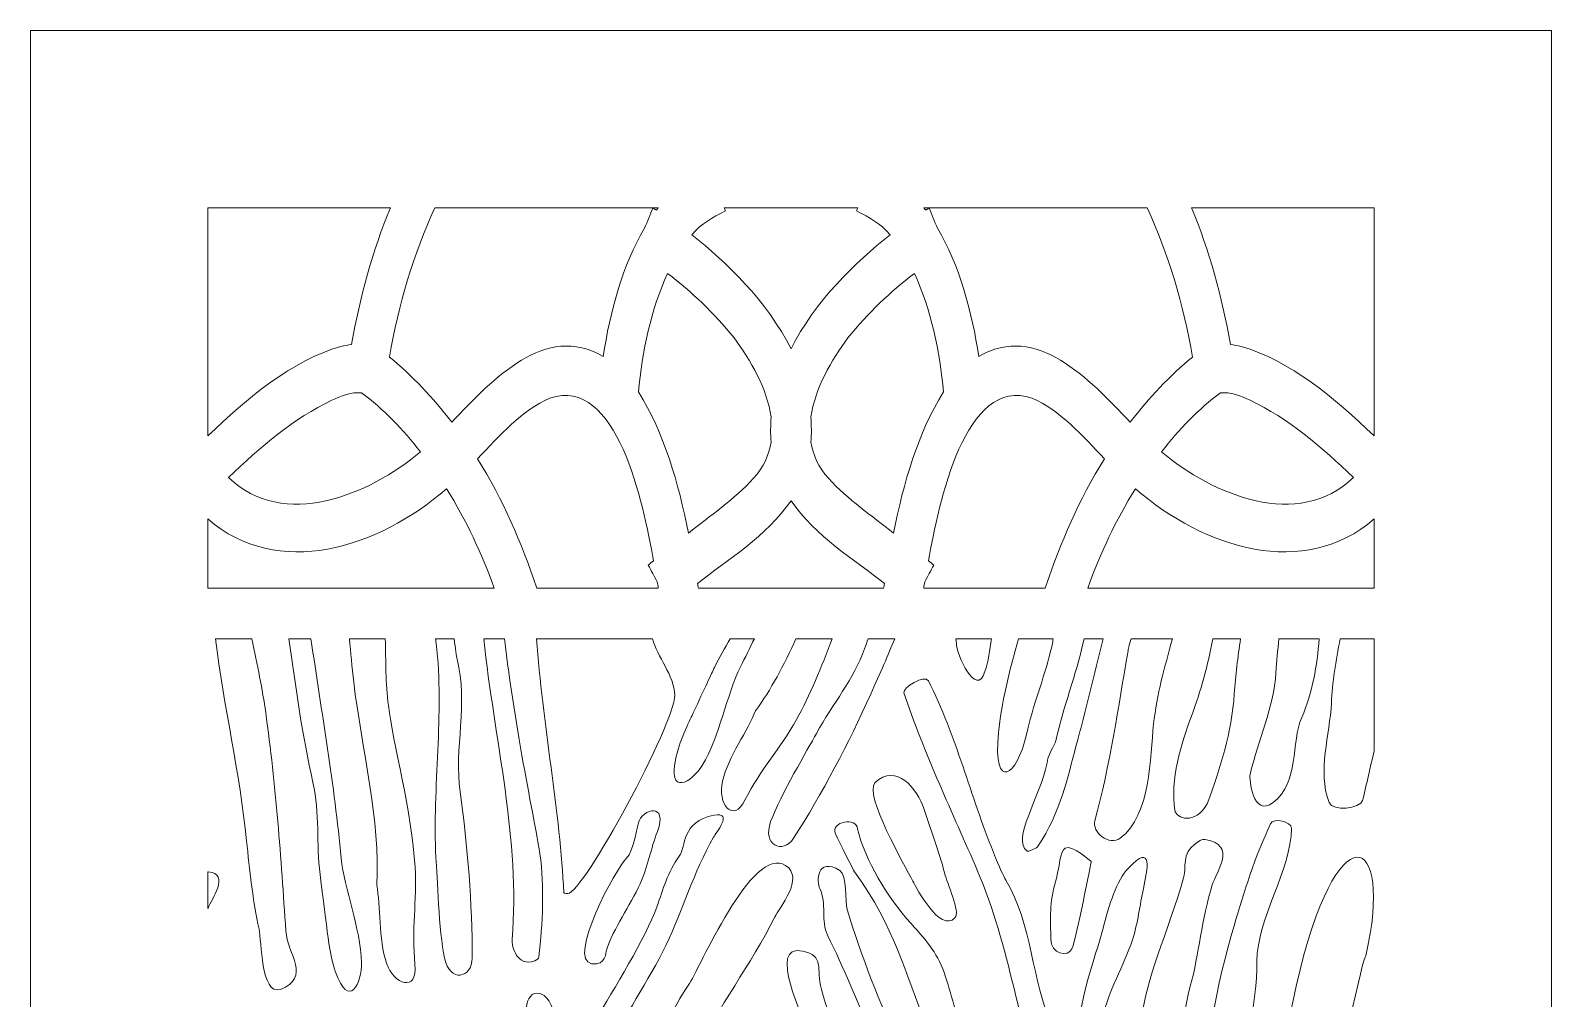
# Model space of a CAD drawing. Header units: centimetres. Extents: x -8.9 to 7.3, y -13.2 to 13.5.
# Drawn here: x 0.07 to 7.35, y 8.86 to 13.5 of the extents above; entities that cross this region are included whole.
import ezdxf

# ---------------------------------------------------------------- set-up
doc = ezdxf.new("R2010")
doc.units = ezdxf.units.CM
doc.header["$MEASUREMENT"] = 0
doc.layers.add('layer 1', color=7, linetype='Continuous')

msp = doc.modelspace()

# ---------------------------------------------------------------- linework, layer by layer
at = {"layer": 'layer 1', "color": 242, "lineweight": 9}
for points, knots in [([(7.34613, 13.49566), (4.91927, 13.49566), (2.49242, 13.49566), (0.06557, 13.49566), (0.06557, 13.49566), (0.06557, 5.38457), (0.06557, -2.72651), (0.06557, -10.83759), (0.06557, -10.83759), (0.06559, -10.83759), (0.06561, -10.83759), (0.06563, -10.83759), (0.06563, -10.83759), (0.06563, -11.62497), (0.06563, -12.41234), (0.06563, -13.19973), (0.06563, -13.19973), (0.34876, -13.19973), (0.63189, -13.19973), (0.91502, -13.19973), (0.91502, -13.19973), (0.91502, -13.07839), (0.91502, -12.95704), (0.91502, -12.8357), (0.91502, -12.8357), (1.21452, -12.8357), (1.51401, -12.8357), (1.8135, -12.8357), (1.8135, -12.8357), (1.8135, -12.59858), (1.8135, -12.36147), (1.8135, -12.12436), (1.8135, -12.12436), (1.93466, -12.12194), (2.05583, -12.11952), (2.177, -12.1171), (2.177, -12.1171), (2.19851, -12.17845), (2.22671, -12.23166), (2.27352, -12.27863), (2.27352, -12.27863), (2.31937, -12.32461), (2.36674, -12.35303), (2.42238, -12.36596), (2.42238, -12.36596), (2.49602, -12.38309), (2.57379, -12.37563), (2.6329, -12.32406), (2.6329, -12.32406), (2.69011, -12.27414), (2.72312, -12.1942), (2.73498, -12.11792), (2.73498, -12.11792), (2.76883, -12.12135), (2.79762, -12.12056), (2.82477, -12.11667), (2.82477, -12.11667), (2.96027, -12.09728), (3.02428, -12.01154), (3.03572, -11.88225), (3.03572, -11.88225), (3.03852, -11.85057), (3.03629, -11.81929), (3.02623, -11.79176), (3.02623, -11.79176), (3.02835, -11.79229), (3.03048, -11.79282), (3.03261, -11.79335), (3.03261, -11.79335), (3.08043, -11.80988), (3.12824, -11.82641), (3.17606, -11.84295), (3.17606, -11.84295), (3.20475, -12.13594), (3.43101, -12.36406), (3.70588, -12.36406), (3.70588, -12.36406), (3.98075, -12.36406), (4.20701, -12.13594), (4.23569, -11.84295), (4.23569, -11.84295), (4.28351, -11.82641), (4.33132, -11.80988), (4.37914, -11.79335), (4.37914, -11.79335), (4.38127, -11.79282), (4.3834, -11.79229), (4.38553, -11.79176), (4.38553, -11.79176), (4.37546, -11.81929), (4.37323, -11.85057), (4.37604, -11.88225), (4.37604, -11.88225), (4.38748, -12.01154), (4.45148, -12.09728), (4.58698, -12.11667), (4.58698, -12.11667), (4.61413, -12.12056), (4.64293, -12.12135), (4.67677, -12.11792), (4.67677, -12.11792), (4.68863, -12.1942), (4.72164, -12.27414), (4.77885, -12.32406), (4.77885, -12.32406), (4.83797, -12.37563), (4.91574, -12.38309), (4.98937, -12.36596), (4.98937, -12.36596), (5.04502, -12.35303), (5.09239, -12.32461), (5.13823, -12.27863), (5.13823, -12.27863), (5.18505, -12.23166), (5.21324, -12.17845), (5.23476, -12.1171), (5.23476, -12.1171), (5.35592, -12.11952), (5.47709, -12.12194), (5.59825, -12.12436), (5.59825, -12.12436), (5.59825, -12.36147), (5.59825, -12.59858), (5.59825, -12.8357), (5.59825, -12.8357), (5.89775, -12.8357), (6.19724, -12.8357), (6.49673, -12.8357), (6.49673, -12.8357), (6.49673, -12.95704), (6.49673, -13.07839), (6.49673, -13.19973), (6.49673, -13.19973), (6.77986, -13.19973), (7.06299, -13.19973), (7.34613, -13.19973), (7.34613, -13.19973), (7.34613, -12.41234), (7.34613, -11.62497), (7.34613, -10.83759), (7.34613, -10.83759), (7.34613, -2.72651), (7.34613, 5.38457), (7.34613, 13.49566)], [0, 0, 0, 0, 0.027027, 0.027027, 0.027027, 0.027027, 0.0540541, 0.0540541, 0.0540541, 0.0540541, 0.0810811, 0.0810811, 0.0810811, 0.0810811, 0.1081081, 0.1081081, 0.1081081, 0.1081081, 0.1351351, 0.1351351, 0.1351351, 0.1351351, 0.1621622, 0.1621622, 0.1621622, 0.1621622, 0.1891892, 0.1891892, 0.1891892, 0.1891892, 0.2162162, 0.2162162, 0.2162162, 0.2162162, 0.2432432, 0.2432432, 0.2432432, 0.2432432, 0.2702703, 0.2702703, 0.2702703, 0.2702703, 0.2972973, 0.2972973, 0.2972973, 0.2972973, 0.3243243, 0.3243243, 0.3243243, 0.3243243, 0.3513514, 0.3513514, 0.3513514, 0.3513514, 0.3783784, 0.3783784, 0.3783784, 0.3783784, 0.4054054, 0.4054054, 0.4054054, 0.4054054, 0.4324324, 0.4324324, 0.4324324, 0.4324324, 0.4594595, 0.4594595, 0.4594595, 0.4594595, 0.4864865, 0.4864865, 0.4864865, 0.4864865, 0.5135135, 0.5135135, 0.5135135, 0.5135135, 0.5405405, 0.5405405, 0.5405405, 0.5405405, 0.5675676, 0.5675676, 0.5675676, 0.5675676, 0.5945946, 0.5945946, 0.5945946, 0.5945946, 0.6216216, 0.6216216, 0.6216216, 0.6216216, 0.6486486, 0.6486486, 0.6486486, 0.6486486, 0.6756757, 0.6756757, 0.6756757, 0.6756757, 0.7027027, 0.7027027, 0.7027027, 0.7027027, 0.7297297, 0.7297297, 0.7297297, 0.7297297, 0.7567568, 0.7567568, 0.7567568, 0.7567568, 0.7837838, 0.7837838, 0.7837838, 0.7837838, 0.8108108, 0.8108108, 0.8108108, 0.8108108, 0.8378378, 0.8378378, 0.8378378, 0.8378378, 0.8648649, 0.8648649, 0.8648649, 0.8648649, 0.8918919, 0.8918919, 0.8918919, 0.8918919, 0.9189189, 0.9189189, 0.9189189, 0.9189189, 0.9459459, 0.9459459, 0.9459459, 0.9459459, 1, 1, 1, 1]), ([(1.78823, 12.64626), (1.49714, 12.64626), (1.20606, 12.64626), (0.91496, 12.64626), (0.91496, 12.64626), (0.91496, 12.28247), (0.91496, 11.9187), (0.91496, 11.55492), (0.91496, 11.55492), (1.104, 11.73536), (1.3185, 11.91623), (1.55127, 11.98274), (1.55127, 11.98274), (1.56854, 11.98626), (1.58552, 11.98985), (1.60295, 11.99176), (1.60295, 11.99176), (1.64211, 12.22229), (1.70447, 12.44009), (1.78823, 12.64626)], [0, 0, 0, 0, 0.1666667, 0.1666667, 0.1666667, 0.1666667, 0.3333333, 0.3333333, 0.3333333, 0.3333333, 0.5, 0.5, 0.5, 0.5, 0.6666667, 0.6666667, 0.6666667, 0.6666667, 1, 1, 1, 1]), ([(3.0445, 12.64626), (2.69654, 12.64626), (2.34858, 12.64626), (2.00062, 12.64626), (2.00062, 12.64626), (1.89965, 12.42366), (1.82738, 12.18703), (1.78408, 11.93178), (1.78408, 11.93178), (1.89297, 11.84339), (1.99203, 11.73736), (2.08209, 11.62081), (2.08209, 11.62081), (2.2831, 11.82926), (2.52935, 12.09733), (2.80735, 11.93433), (2.80735, 11.93433), (2.8388, 12.14748), (2.89986, 12.37315), (3.00524, 12.5484), (3.00524, 12.5484), (3.01833, 12.58102), (3.03141, 12.61364), (3.0445, 12.64626)], [0, 0, 0, 0, 0.1428571, 0.1428571, 0.1428571, 0.1428571, 0.2857143, 0.2857143, 0.2857143, 0.2857143, 0.4285714, 0.4285714, 0.4285714, 0.4285714, 0.5714286, 0.5714286, 0.5714286, 0.5714286, 0.7142857, 0.7142857, 0.7142857, 0.7142857, 1, 1, 1, 1]), ([(3.07027, 12.64626), (3.06173, 12.64626), (3.05318, 12.64626), (3.04464, 12.64626), (3.04464, 12.64626), (3.05034, 12.64252), (3.05604, 12.63879), (3.06173, 12.63506), (3.06173, 12.63506), (3.06459, 12.63887), (3.06744, 12.64259), (3.07027, 12.64626)], [0, 0, 0, 0, 0.25, 0.25, 0.25, 0.25, 0.5, 0.5, 0.5, 0.5, 1, 1, 1, 1]), ([(4.02537, 12.64626), (3.81235, 12.64626), (3.59934, 12.64626), (3.38633, 12.64626), (3.38633, 12.64626), (3.3882, 12.64161), (3.39006, 12.63695), (3.39193, 12.6323), (3.39193, 12.6323), (3.32657, 12.59593), (3.28217, 12.57616), (3.2311, 12.51698), (3.2311, 12.51698), (3.39785, 12.38636), (3.59195, 12.19793), (3.70585, 11.97055), (3.70585, 11.97055), (3.81976, 12.19793), (4.01384, 12.38637), (4.1806, 12.51698), (4.1806, 12.51698), (4.12953, 12.57616), (4.08514, 12.59593), (4.01977, 12.6323), (4.01977, 12.6323), (4.02163, 12.63695), (4.0235, 12.64161), (4.02537, 12.64626)], [0, 0, 0, 0, 0.125, 0.125, 0.125, 0.125, 0.25, 0.25, 0.25, 0.25, 0.375, 0.375, 0.375, 0.375, 0.5, 0.5, 0.5, 0.5, 0.625, 0.625, 0.625, 0.625, 0.75, 0.75, 0.75, 0.75, 1, 1, 1, 1]), ([(4.36706, 12.64626), (4.35851, 12.64626), (4.34997, 12.64626), (4.34142, 12.64626), (4.34142, 12.64626), (4.34426, 12.64259), (4.3471, 12.63887), (4.34996, 12.63506), (4.34996, 12.63506), (4.35566, 12.63879), (4.36136, 12.64252), (4.36706, 12.64626)], [0, 0, 0, 0, 0.25, 0.25, 0.25, 0.25, 0.5, 0.5, 0.5, 0.5, 1, 1, 1, 1]), ([(5.41109, 12.64626), (5.06312, 12.64626), (4.71516, 12.64626), (4.36719, 12.64626), (4.36719, 12.64626), (4.38028, 12.61364), (4.39337, 12.58102), (4.40646, 12.5484), (4.40646, 12.5484), (4.51184, 12.37315), (4.57289, 12.14747), (4.60435, 11.93433), (4.60435, 11.93433), (4.88235, 12.09733), (5.12859, 11.82926), (5.32961, 11.62081), (5.32961, 11.62081), (5.41967, 11.73736), (5.51873, 11.84339), (5.62762, 11.93178), (5.62762, 11.93178), (5.58431, 12.18703), (5.51206, 12.42366), (5.41109, 12.64626)], [0, 0, 0, 0, 0.1428571, 0.1428571, 0.1428571, 0.1428571, 0.2857143, 0.2857143, 0.2857143, 0.2857143, 0.4285714, 0.4285714, 0.4285714, 0.4285714, 0.5714286, 0.5714286, 0.5714286, 0.5714286, 0.7142857, 0.7142857, 0.7142857, 0.7142857, 1, 1, 1, 1]), ([(6.49673, 12.64626), (6.20565, 12.64626), (5.91456, 12.64626), (5.62348, 12.64626), (5.62348, 12.64626), (5.70724, 12.44009), (5.76959, 12.22229), (5.80875, 11.99176), (5.80875, 11.99176), (5.82617, 11.98985), (5.84316, 11.98626), (5.86043, 11.98274), (5.86043, 11.98274), (6.09319, 11.91623), (6.3077, 11.73536), (6.49673, 11.55492), (6.49673, 11.55492), (6.49673, 11.9187), (6.49673, 12.28247), (6.49673, 12.64626)], [0, 0, 0, 0, 0.1666667, 0.1666667, 0.1666667, 0.1666667, 0.3333333, 0.3333333, 0.3333333, 0.3333333, 0.5, 0.5, 0.5, 0.5, 0.6666667, 0.6666667, 0.6666667, 0.6666667, 1, 1, 1, 1]), ([(3.61084, 11.64406), (3.60771, 11.60497), (3.60746, 11.56519), (3.61056, 11.52476), (3.61056, 11.52476), (3.6008, 11.46388), (3.5749, 11.4051), (3.52709, 11.35149), (3.52709, 11.35149), (3.43164, 11.25038), (3.32057, 11.17217), (3.21464, 11.08966), (3.21464, 11.08966), (3.16725, 11.32948), (3.099, 11.56889), (2.97528, 11.76471), (2.97528, 11.76471), (2.99399, 11.9586), (3.03532, 12.16223), (3.11545, 12.33187), (3.11545, 12.33187), (3.23081, 12.24421), (3.33715, 12.14241), (3.43305, 12.02372), (3.43305, 12.02372), (3.51246, 11.91817), (3.59178, 11.78081), (3.61084, 11.64406)], [0, 0, 0, 0, 0.125, 0.125, 0.125, 0.125, 0.25, 0.25, 0.25, 0.25, 0.375, 0.375, 0.375, 0.375, 0.5, 0.5, 0.5, 0.5, 0.625, 0.625, 0.625, 0.625, 0.75, 0.75, 0.75, 0.75, 1, 1, 1, 1]), ([(3.80086, 11.64406), (3.80399, 11.60497), (3.80423, 11.56519), (3.80114, 11.52476), (3.80114, 11.52476), (3.81089, 11.46389), (3.83679, 11.4051), (3.8846, 11.35149), (3.8846, 11.35149), (3.98006, 11.25038), (4.09113, 11.17217), (4.19706, 11.08966), (4.19706, 11.08966), (4.24445, 11.32948), (4.3127, 11.56889), (4.43642, 11.76471), (4.43642, 11.76471), (4.4177, 11.9586), (4.37638, 12.16223), (4.29625, 12.33187), (4.29625, 12.33187), (4.18089, 12.24421), (4.07455, 12.14241), (3.97865, 12.02372), (3.97865, 12.02372), (3.89924, 11.91817), (3.81993, 11.78081), (3.80086, 11.64406)], [0, 0, 0, 0, 0.125, 0.125, 0.125, 0.125, 0.25, 0.25, 0.25, 0.25, 0.375, 0.375, 0.375, 0.375, 0.5, 0.5, 0.5, 0.5, 0.625, 0.625, 0.625, 0.625, 0.75, 0.75, 0.75, 0.75, 1, 1, 1, 1]), ([(2.48992, 10.82612), (2.68353, 10.82612), (2.87713, 10.82612), (3.07074, 10.82612), (3.07074, 10.82612), (3.06898, 10.83611), (3.06723, 10.8461), (3.06547, 10.85609), (3.06547, 10.85609), (3.05124, 10.88269), (3.03701, 10.9093), (3.02277, 10.93591), (3.02277, 10.93591), (3.03113, 10.94269), (3.03951, 10.94947), (3.04787, 10.95626), (3.04787, 10.95626), (2.99934, 11.23246), (2.87314, 11.84496), (2.55209, 11.73537), (2.55209, 11.73537), (2.41974, 11.67989), (2.31068, 11.55446), (2.20509, 11.44494), (2.20509, 11.44494), (2.32773, 11.24903), (2.41492, 11.04558), (2.48992, 10.82612)], [0, 0, 0, 0, 0.125, 0.125, 0.125, 0.125, 0.25, 0.25, 0.25, 0.25, 0.375, 0.375, 0.375, 0.375, 0.5, 0.5, 0.5, 0.5, 0.625, 0.625, 0.625, 0.625, 0.75, 0.75, 0.75, 0.75, 1, 1, 1, 1]), ([(4.34096, 10.82612), (4.53456, 10.82612), (4.72817, 10.82612), (4.92178, 10.82612), (4.92178, 10.82612), (4.99678, 11.04558), (5.08397, 11.24903), (5.20661, 11.44494), (5.20661, 11.44494), (5.10102, 11.55446), (4.99196, 11.67989), (4.8596, 11.73537), (4.8596, 11.73537), (4.53855, 11.84496), (4.41235, 11.23246), (4.36382, 10.95627), (4.36382, 10.95627), (4.37219, 10.94948), (4.38056, 10.94269), (4.38892, 10.93591), (4.38892, 10.93591), (4.37469, 10.9093), (4.36046, 10.88269), (4.34623, 10.85608), (4.34623, 10.85608), (4.34447, 10.8461), (4.34271, 10.83611), (4.34096, 10.82612)], [0, 0, 0, 0, 0.125, 0.125, 0.125, 0.125, 0.25, 0.25, 0.25, 0.25, 0.375, 0.375, 0.375, 0.375, 0.5, 0.5, 0.5, 0.5, 0.625, 0.625, 0.625, 0.625, 0.75, 0.75, 0.75, 0.75, 1, 1, 1, 1]), ([(1.93267, 11.47794), (1.85036, 11.58454), (1.75341, 11.68562), (1.65053, 11.76051), (1.65053, 11.76051), (1.60396, 11.76645), (1.55147, 11.74373), (1.50813, 11.72547), (1.50813, 11.72547), (1.32915, 11.63994), (1.164, 11.50071), (1.01313, 11.35481), (1.01313, 11.35481), (1.278, 11.10228), (1.68574, 11.27047), (1.93267, 11.47794)], [0, 0, 0, 0, 0.2, 0.2, 0.2, 0.2, 0.4, 0.4, 0.4, 0.4, 0.6, 0.6, 0.6, 0.6, 1, 1, 1, 1]), ([(5.47903, 11.47794), (5.56133, 11.58454), (5.65829, 11.68562), (5.76117, 11.76051), (5.76117, 11.76051), (5.80774, 11.76645), (5.86023, 11.74373), (5.90357, 11.72547), (5.90357, 11.72547), (6.08254, 11.63994), (6.2477, 11.50071), (6.39857, 11.35481), (6.39857, 11.35481), (6.1337, 11.10228), (5.72595, 11.27047), (5.47903, 11.47794)], [0, 0, 0, 0, 0.2, 0.2, 0.2, 0.2, 0.4, 0.4, 0.4, 0.4, 0.6, 0.6, 0.6, 0.6, 1, 1, 1, 1]), ([(0.91496, 11.15695), (0.91496, 11.04667), (0.91496, 10.9364), (0.91496, 10.82612), (0.91496, 10.82612), (1.37192, 10.82612), (1.82887, 10.82612), (2.28582, 10.82612), (2.28582, 10.82612), (2.22434, 10.99295), (2.15244, 11.14986), (2.05736, 11.30173), (2.05736, 11.30173), (1.72745, 11.01465), (1.24939, 10.86592), (0.91496, 11.15695)], [0, 0, 0, 0, 0.2, 0.2, 0.2, 0.2, 0.4, 0.4, 0.4, 0.4, 0.6, 0.6, 0.6, 0.6, 1, 1, 1, 1]), ([(5.12588, 10.82612), (5.58283, 10.82612), (6.03978, 10.82612), (6.49673, 10.82612), (6.49673, 10.82612), (6.49673, 10.9364), (6.49673, 11.04667), (6.49673, 11.15695), (6.49673, 11.15695), (6.16231, 10.86592), (5.68425, 11.01465), (5.35433, 11.30173), (5.35433, 11.30173), (5.25926, 11.14986), (5.18736, 10.99295), (5.12588, 10.82612)], [0, 0, 0, 0, 0.2, 0.2, 0.2, 0.2, 0.4, 0.4, 0.4, 0.4, 0.6, 0.6, 0.6, 0.6, 1, 1, 1, 1]), ([(3.26235, 10.82612), (3.55802, 10.82612), (3.85368, 10.82612), (4.14935, 10.82612), (4.14935, 10.82612), (4.15066, 10.83354), (4.15196, 10.84096), (4.15327, 10.84839), (4.15327, 10.84839), (4.01426, 10.95838), (3.82131, 11.07455), (3.70585, 11.2439), (3.70585, 11.2439), (3.59039, 11.07455), (3.39743, 10.95839), (3.25843, 10.84839), (3.25843, 10.84839), (3.25974, 10.84096), (3.26104, 10.83354), (3.26235, 10.82612)], [0, 0, 0, 0, 0.1666667, 0.1666667, 0.1666667, 0.1666667, 0.3333333, 0.3333333, 0.3333333, 0.3333333, 0.5, 0.5, 0.5, 0.5, 0.6666667, 0.6666667, 0.6666667, 0.6666667, 1, 1, 1, 1]), ([(1.12564, 10.58343), (1.06754, 10.58343), (1.00944, 10.58343), (0.95134, 10.58343), (0.95134, 10.58343), (0.99076, 10.2631), (1.06755, 9.938), (1.10025, 9.61663), (1.10025, 9.61663), (1.11434, 9.4784), (1.12973, 9.32842), (1.16011, 9.19272), (1.16011, 9.19272), (1.1721, 9.1392), (1.16728, 8.87699), (1.26194, 8.90416), (1.26194, 8.90416), (1.26194, 8.90416), (1.26194, 8.90416), (1.26194, 8.90416), (1.26194, 8.90416), (1.41156, 8.96387), (1.29524, 9.07092), (1.28784, 9.18558), (1.28784, 9.18558), (1.26529, 9.53519), (1.24042, 9.88387), (1.19173, 10.23024), (1.19173, 10.23024), (1.17641, 10.3392), (1.15125, 10.45939), (1.12564, 10.58343)], [0, 0, 0, 0, 0.1111111, 0.1111111, 0.1111111, 0.1111111, 0.2222222, 0.2222222, 0.2222222, 0.2222222, 0.3333333, 0.3333333, 0.3333333, 0.3333333, 0.4444444, 0.4444444, 0.4444444, 0.4444444, 0.5555556, 0.5555556, 0.5555556, 0.5555556, 0.6666667, 0.6666667, 0.6666667, 0.6666667, 0.7777778, 0.7777778, 0.7777778, 0.7777778, 1, 1, 1, 1]), ([(1.40836, 10.58343), (1.37299, 10.58343), (1.33761, 10.58343), (1.30223, 10.58343), (1.30223, 10.58343), (1.33518, 10.3509), (1.36748, 10.11795), (1.41786, 9.89459), (1.41786, 9.89459), (1.45079, 9.74856), (1.43366, 9.60165), (1.45202, 9.4555), (1.45202, 9.4555), (1.45608, 9.42315), (1.46617, 9.34299), (1.48232, 9.215), (1.48232, 9.215), (1.48232, 9.215), (1.48232, 9.215), (1.48232, 9.215), (1.48232, 9.215), (1.48585, 9.18687), (1.49689, 9.07522), (1.52483, 8.99236), (1.52483, 8.99236), (1.58979, 8.79968), (1.65294, 8.93954), (1.65025, 9.03254), (1.65025, 9.03254), (1.64539, 9.20133), (1.5682, 9.38404), (1.55321, 9.53326), (1.55321, 9.53326), (1.52072, 9.87978), (1.45901, 10.23256), (1.40836, 10.58343)], [0, 0, 0, 0, 0.1, 0.1, 0.1, 0.1, 0.2, 0.2, 0.2, 0.2, 0.3, 0.3, 0.3, 0.3, 0.4, 0.4, 0.4, 0.4, 0.5, 0.5, 0.5, 0.5, 0.6, 0.6, 0.6, 0.6, 0.7, 0.7, 0.7, 0.7, 0.8, 0.8, 0.8, 0.8, 1, 1, 1, 1]), ([(1.76382, 10.58343), (1.70677, 10.58343), (1.64971, 10.58343), (1.59264, 10.58343), (1.59264, 10.58343), (1.59817, 10.51755), (1.60436, 10.44912), (1.61296, 10.37616), (1.61296, 10.37616), (1.6498, 10.06326), (1.74276, 9.71181), (1.723, 9.40426), (1.723, 9.40426), (1.74247, 9.30554), (1.73041, 9.14637), (1.76976, 9.02967), (1.76976, 9.02967), (1.80425, 8.92735), (1.91958, 8.88888), (1.90588, 9.02431), (1.90588, 9.02431), (1.88927, 9.18827), (1.916, 9.32701), (1.90668, 9.48961), (1.90668, 9.48961), (1.89166, 9.75155), (1.80025, 10.08972), (1.77877, 10.2635), (1.77877, 10.2635), (1.76556, 10.3704), (1.76657, 10.477), (1.76382, 10.58343)], [0, 0, 0, 0, 0.1111111, 0.1111111, 0.1111111, 0.1111111, 0.2222222, 0.2222222, 0.2222222, 0.2222222, 0.3333333, 0.3333333, 0.3333333, 0.3333333, 0.4444444, 0.4444444, 0.4444444, 0.4444444, 0.5555556, 0.5555556, 0.5555556, 0.5555556, 0.6666667, 0.6666667, 0.6666667, 0.6666667, 0.7777778, 0.7777778, 0.7777778, 0.7777778, 1, 1, 1, 1]), ([(2.09401, 10.58343), (2.06429, 10.58343), (2.03457, 10.58343), (2.00485, 10.58343), (2.00485, 10.58343), (2.0057, 10.57648), (2.00654, 10.56955), (2.00737, 10.56264), (2.00737, 10.56264), (2.04818, 10.22249), (1.98828, 9.87452), (2.00623, 9.53556), (2.00623, 9.53556), (2.01335, 9.44627), (2.01942, 9.18706), (2.04769, 9.05372), (2.04769, 9.05372), (2.073, 8.93431), (2.17937, 8.95901), (2.17979, 9.05465), (2.17979, 9.05465), (2.18094, 9.3138), (2.15824, 9.59038), (2.12195, 9.84995), (2.12195, 9.84995), (2.093, 10.05787), (2.16203, 10.27623), (2.10787, 10.48567), (2.10787, 10.48567), (2.10383, 10.50132), (2.09921, 10.5339), (2.09401, 10.58343)], [0, 0, 0, 0, 0.1111111, 0.1111111, 0.1111111, 0.1111111, 0.2222222, 0.2222222, 0.2222222, 0.2222222, 0.3333333, 0.3333333, 0.3333333, 0.3333333, 0.4444444, 0.4444444, 0.4444444, 0.4444444, 0.5555556, 0.5555556, 0.5555556, 0.5555556, 0.6666667, 0.6666667, 0.6666667, 0.6666667, 0.7777778, 0.7777778, 0.7777778, 0.7777778, 1, 1, 1, 1]), ([(2.3353, 10.58343), (2.30191, 10.58343), (2.26853, 10.58343), (2.23514, 10.58343), (2.23514, 10.58343), (2.2855, 10.11), (2.41122, 9.61252), (2.37122, 9.14506), (2.37122, 9.14506), (2.36818, 9.10957), (2.39505, 9.0087), (2.47972, 9.04196), (2.47972, 9.04196), (2.49125, 9.04648), (2.4975, 9.05274), (2.49847, 9.06073), (2.49847, 9.06073), (2.51774, 9.21895), (2.52585, 9.39385), (2.50415, 9.55425), (2.50415, 9.55425), (2.50415, 9.55425), (2.50415, 9.55425), (2.50415, 9.55425), (2.50415, 9.55425), (2.4904, 9.65598), (2.37973, 10.16636), (2.3353, 10.58343)], [0, 0, 0, 0, 0.125, 0.125, 0.125, 0.125, 0.25, 0.25, 0.25, 0.25, 0.375, 0.375, 0.375, 0.375, 0.5, 0.5, 0.5, 0.5, 0.625, 0.625, 0.625, 0.625, 0.75, 0.75, 0.75, 0.75, 1, 1, 1, 1]), ([(3.04258, 10.58343), (2.85786, 10.58343), (2.67315, 10.58343), (2.48843, 10.58343), (2.48843, 10.58343), (2.51404, 10.18856), (2.60366, 9.74193), (2.61796, 9.36787), (2.61796, 9.36787), (2.61805, 9.36512), (2.62467, 9.36375), (2.63777, 9.36375), (2.63777, 9.36375), (2.71117, 9.36375), (3.15133, 10.17932), (3.14915, 10.3133), (3.14915, 10.3133), (3.14761, 10.4087), (3.06475, 10.49815), (3.04258, 10.58343)], [0, 0, 0, 0, 0.1666667, 0.1666667, 0.1666667, 0.1666667, 0.3333333, 0.3333333, 0.3333333, 0.3333333, 0.5, 0.5, 0.5, 0.5, 0.6666667, 0.6666667, 0.6666667, 0.6666667, 1, 1, 1, 1]), ([(3.53056, 10.58343), (3.49201, 10.58343), (3.45346, 10.58343), (3.41492, 10.58343), (3.41492, 10.58343), (3.3882, 10.53885), (3.36199, 10.49393), (3.33966, 10.44624), (3.33966, 10.44624), (3.32601, 10.4171), (3.29222, 10.34488), (3.23829, 10.22955), (3.23829, 10.22955), (3.23829, 10.22955), (3.23829, 10.22955), (3.23829, 10.22955), (3.23829, 10.22955), (3.22644, 10.20422), (3.17689, 10.10548), (3.15638, 10.02013), (3.15638, 10.02013), (3.10871, 9.82165), (3.23419, 9.89827), (3.28083, 9.97653), (3.28083, 9.97653), (3.36548, 10.11858), (3.39784, 10.31631), (3.46387, 10.44842), (3.46387, 10.44842), (3.48651, 10.49296), (3.50871, 10.538), (3.53056, 10.58343)], [0, 0, 0, 0, 0.1111111, 0.1111111, 0.1111111, 0.1111111, 0.2222222, 0.2222222, 0.2222222, 0.2222222, 0.3333333, 0.3333333, 0.3333333, 0.3333333, 0.4444444, 0.4444444, 0.4444444, 0.4444444, 0.5555556, 0.5555556, 0.5555556, 0.5555556, 0.6666667, 0.6666667, 0.6666667, 0.6666667, 0.7777778, 0.7777778, 0.7777778, 0.7777778, 1, 1, 1, 1]), ([(3.90339, 10.58343), (3.84538, 10.58343), (3.78736, 10.58343), (3.72935, 10.58343), (3.72935, 10.58343), (3.67244, 10.45836), (3.61032, 10.33916), (3.53601, 10.23831), (3.53601, 10.23831), (3.5002, 10.14507), (3.40666, 10.0213), (3.37778, 9.9011), (3.37778, 9.9011), (3.35245, 9.7957), (3.42728, 9.69347), (3.48712, 9.81343), (3.48712, 9.81343), (3.55955, 9.95868), (3.65444, 10.05665), (3.73217, 10.19631), (3.73217, 10.19631), (3.79532, 10.30979), (3.85264, 10.45114), (3.90339, 10.58343)], [0, 0, 0, 0, 0.1428571, 0.1428571, 0.1428571, 0.1428571, 0.2857143, 0.2857143, 0.2857143, 0.2857143, 0.4285714, 0.4285714, 0.4285714, 0.4285714, 0.5714286, 0.5714286, 0.5714286, 0.5714286, 0.7142857, 0.7142857, 0.7142857, 0.7142857, 1, 1, 1, 1]), ([(4.20212, 10.58343), (4.15997, 10.58343), (4.11782, 10.58343), (4.07568, 10.58343), (4.07568, 10.58343), (4.06968, 10.56764), (4.06376, 10.55156), (4.05794, 10.5352), (4.05794, 10.5352), (4.00773, 10.394), (3.90532, 10.26923), (3.82735, 10.1306), (3.82735, 10.1306), (3.78633, 10.05267), (3.65518, 9.8354), (3.60844, 9.70825), (3.60844, 9.70825), (3.56657, 9.59439), (3.66719, 9.5497), (3.71777, 9.62824), (3.71777, 9.62824), (3.85483, 9.84104), (3.98139, 10.08281), (4.08782, 10.31886), (4.08782, 10.31886), (4.13333, 10.41965), (4.17113, 10.50748), (4.20212, 10.58343)], [0, 0, 0, 0, 0.125, 0.125, 0.125, 0.125, 0.25, 0.25, 0.25, 0.25, 0.375, 0.375, 0.375, 0.375, 0.5, 0.5, 0.5, 0.5, 0.625, 0.625, 0.625, 0.625, 0.75, 0.75, 0.75, 0.75, 1, 1, 1, 1]), ([(4.66512, 10.58343), (4.60809, 10.58343), (4.55106, 10.58343), (4.49403, 10.58343), (4.49403, 10.58343), (4.49603, 10.57677), (4.49717, 10.57018), (4.49717, 10.5637), (4.49717, 10.5637), (4.49717, 10.50896), (4.59421, 10.29634), (4.63429, 10.4261), (4.63429, 10.4261), (4.64954, 10.47544), (4.65824, 10.52916), (4.66512, 10.58343)], [0, 0, 0, 0, 0.2, 0.2, 0.2, 0.2, 0.4, 0.4, 0.4, 0.4, 0.6, 0.6, 0.6, 0.6, 1, 1, 1, 1]), ([(4.96096, 10.58343), (4.90546, 10.58343), (4.84996, 10.58343), (4.79446, 10.58343), (4.79446, 10.58343), (4.75019, 10.42736), (4.712, 10.27098), (4.69888, 10.1348), (4.69888, 10.1348), (4.67079, 9.84326), (4.78897, 9.92632), (4.83263, 10.12535), (4.83263, 10.12535), (4.86414, 10.26903), (4.91552, 10.38975), (4.94836, 10.52243), (4.94836, 10.52243), (4.95353, 10.5433), (4.95757, 10.56354), (4.96096, 10.58343)], [0, 0, 0, 0, 0.1666667, 0.1666667, 0.1666667, 0.1666667, 0.3333333, 0.3333333, 0.3333333, 0.3333333, 0.5, 0.5, 0.5, 0.5, 0.6666667, 0.6666667, 0.6666667, 0.6666667, 1, 1, 1, 1]), ([(5.19998, 10.58343), (5.16975, 10.58343), (5.13951, 10.58343), (5.10927, 10.58343), (5.10927, 10.58343), (5.10765, 10.57756), (5.1062, 10.57175), (5.10493, 10.56599), (5.10493, 10.56599), (5.07176, 10.41587), (5.00738, 10.25118), (4.97282, 10.09463), (4.97282, 10.09463), (4.96794, 10.07249), (4.93077, 10.01837), (4.93207, 9.9901), (4.93207, 9.9901), (4.89605, 9.81469), (4.75944, 9.62478), (4.83575, 9.56705), (4.83575, 9.56705), (4.83684, 9.56118), (4.88256, 9.58187), (4.8861, 9.58719), (4.8861, 9.58719), (4.99959, 9.75829), (5.02913, 9.92076), (5.0696, 10.06804), (5.0696, 10.06804), (5.11717, 10.24113), (5.15601, 10.41139), (5.19998, 10.58343)], [0, 0, 0, 0, 0.1111111, 0.1111111, 0.1111111, 0.1111111, 0.2222222, 0.2222222, 0.2222222, 0.2222222, 0.3333333, 0.3333333, 0.3333333, 0.3333333, 0.4444444, 0.4444444, 0.4444444, 0.4444444, 0.5555556, 0.5555556, 0.5555556, 0.5555556, 0.6666667, 0.6666667, 0.6666667, 0.6666667, 0.7777778, 0.7777778, 0.7777778, 0.7777778, 1, 1, 1, 1]), ([(5.53116, 10.58343), (5.46548, 10.58343), (5.3998, 10.58343), (5.33411, 10.58343), (5.33411, 10.58343), (5.32648, 10.55969), (5.32143, 10.54061), (5.31893, 10.52617), (5.31893, 10.52617), (5.2718, 10.25383), (5.23307, 9.97893), (5.15983, 9.71174), (5.15983, 9.71174), (5.14506, 9.65789), (5.22863, 9.58944), (5.28167, 9.62923), (5.28167, 9.62923), (5.42956, 9.7402), (5.42417, 10.01531), (5.44137, 10.17574), (5.44137, 10.17574), (5.45629, 10.31475), (5.49507, 10.44889), (5.53116, 10.58343)], [0, 0, 0, 0, 0.1428571, 0.1428571, 0.1428571, 0.1428571, 0.2857143, 0.2857143, 0.2857143, 0.2857143, 0.4285714, 0.4285714, 0.4285714, 0.4285714, 0.5714286, 0.5714286, 0.5714286, 0.5714286, 0.7142857, 0.7142857, 0.7142857, 0.7142857, 1, 1, 1, 1]), ([(5.85769, 10.58343), (5.81354, 10.58343), (5.76939, 10.58343), (5.72524, 10.58343), (5.72524, 10.58343), (5.70133, 10.45773), (5.66767, 10.33398), (5.62229, 10.21324), (5.62229, 10.21324), (5.57353, 10.08347), (5.52036, 9.90523), (5.54273, 9.7631), (5.54273, 9.7631), (5.54931, 9.72137), (5.63927, 9.69038), (5.6983, 9.79375), (5.6983, 9.79375), (5.76235, 9.96879), (5.81457, 10.13243), (5.82745, 10.32001), (5.82745, 10.32001), (5.83348, 10.40781), (5.84411, 10.49564), (5.85769, 10.58343)], [0, 0, 0, 0, 0.1428571, 0.1428571, 0.1428571, 0.1428571, 0.2857143, 0.2857143, 0.2857143, 0.2857143, 0.4285714, 0.4285714, 0.4285714, 0.4285714, 0.5714286, 0.5714286, 0.5714286, 0.5714286, 0.7142857, 0.7142857, 0.7142857, 0.7142857, 1, 1, 1, 1]), ([(6.23434, 10.58343), (6.16996, 10.58343), (6.10558, 10.58343), (6.0412, 10.58343), (6.0412, 10.58343), (6.03542, 10.5294), (6.03051, 10.47515), (6.02681, 10.42057), (6.02681, 10.42057), (6.01562, 10.25509), (5.94204, 10.09497), (5.90285, 9.93344), (5.90285, 9.93344), (5.89828, 9.9146), (5.91546, 9.72585), (6.01295, 9.79899), (6.01295, 9.79899), (6.13916, 9.89368), (6.09834, 10.0866), (6.15048, 10.20699), (6.15048, 10.20699), (6.20241, 10.32694), (6.22291, 10.45427), (6.23434, 10.58343)], [0, 0, 0, 0, 0.1428571, 0.1428571, 0.1428571, 0.1428571, 0.2857143, 0.2857143, 0.2857143, 0.2857143, 0.4285714, 0.4285714, 0.4285714, 0.4285714, 0.5714286, 0.5714286, 0.5714286, 0.5714286, 0.7142857, 0.7142857, 0.7142857, 0.7142857, 1, 1, 1, 1]), ([(6.49673, 10.58343), (6.44278, 10.58343), (6.38882, 10.58343), (6.33487, 10.58343), (6.33487, 10.58343), (6.31293, 10.47793), (6.29705, 10.3739), (6.2925, 10.27567), (6.2925, 10.27567), (6.28546, 10.12311), (6.22404, 9.95222), (6.28103, 9.7989), (6.28103, 9.7989), (6.29719, 9.7554), (6.43194, 9.77016), (6.44158, 9.80986), (6.44158, 9.80986), (6.46081, 9.88902), (6.47909, 9.96829), (6.49673, 10.04766), (6.49673, 10.04766), (6.49673, 10.22625), (6.49673, 10.40484), (6.49673, 10.58343)], [0, 0, 0, 0, 0.1428571, 0.1428571, 0.1428571, 0.1428571, 0.2857143, 0.2857143, 0.2857143, 0.2857143, 0.4285714, 0.4285714, 0.4285714, 0.4285714, 0.5714286, 0.5714286, 0.5714286, 0.5714286, 0.7142857, 0.7142857, 0.7142857, 0.7142857, 1, 1, 1, 1]), ([(5.13249, 7.81893), (5.05786, 7.95593), (4.96691, 8.24072), (4.93001, 8.33692), (4.93001, 8.33692), (4.79999, 8.70555), (4.75326, 9.11361), (4.59754, 9.47491), (4.59754, 9.47491), (4.48108, 9.74515), (4.3427, 10.03584), (4.24665, 10.32492), (4.24665, 10.32492), (4.23876, 10.34869), (4.34735, 10.41487), (4.36359, 10.38271), (4.36359, 10.38271), (4.49645, 10.11962), (4.56456, 9.83262), (4.67504, 9.55938), (4.67504, 9.55938), (4.67504, 9.55938), (4.67504, 9.55938), (4.67504, 9.55938), (4.67504, 9.55938), (4.70307, 9.49007), (4.72267, 9.44619), (4.73386, 9.42769), (4.73386, 9.42769), (4.86189, 9.21621), (4.85639, 8.94824), (4.95602, 8.72891), (4.95602, 8.72891), (5.08056, 8.45514), (5.19558, 8.1574), (5.2785, 7.86993), (5.2785, 7.86993), (5.30912, 7.76385), (5.19932, 7.69625), (5.13249, 7.81893)], [0, 0, 0, 0, 0.0909091, 0.0909091, 0.0909091, 0.0909091, 0.1818182, 0.1818182, 0.1818182, 0.1818182, 0.2727273, 0.2727273, 0.2727273, 0.2727273, 0.3636364, 0.3636364, 0.3636364, 0.3636364, 0.4545455, 0.4545455, 0.4545455, 0.4545455, 0.5454545, 0.5454545, 0.5454545, 0.5454545, 0.6363636, 0.6363636, 0.6363636, 0.6363636, 0.7272727, 0.7272727, 0.7272727, 0.7272727, 0.8181818, 0.8181818, 0.8181818, 0.8181818, 1, 1, 1, 1]), ([(4.49056, 9.24672), (4.41797, 9.1753), (4.30754, 9.38854), (4.28928, 9.42282), (4.28928, 9.42282), (4.25024, 9.49623), (4.05379, 9.83982), (4.10778, 9.89294), (4.10778, 9.89294), (4.20912, 9.99266), (4.31124, 9.86398), (4.34146, 9.77026), (4.34146, 9.77026), (4.37429, 9.66843), (4.41316, 9.57253), (4.44155, 9.45837), (4.44155, 9.45837), (4.45207, 9.41604), (4.5183, 9.27402), (4.49056, 9.24672)], [0, 0, 0, 0, 0.1666667, 0.1666667, 0.1666667, 0.1666667, 0.3333333, 0.3333333, 0.3333333, 0.3333333, 0.5, 0.5, 0.5, 0.5, 0.6666667, 0.6666667, 0.6666667, 0.6666667, 1, 1, 1, 1]), ([(2.9739, 9.6966), (2.95983, 9.64467), (2.95316, 9.57259), (2.91901, 9.53257), (2.91901, 9.53257), (2.86879, 9.48801), (2.63184, 9.04716), (2.751, 9.02775), (2.751, 9.02775), (2.82215, 9.01615), (2.81967, 9.08354), (2.82252, 9.09246), (2.82252, 9.09246), (2.85611, 9.19804), (2.93567, 9.30427), (2.9835, 9.41033), (2.9835, 9.41033), (3.02136, 9.49428), (3.03438, 9.57759), (3.06656, 9.66135), (3.06656, 9.66135), (3.1189, 9.79761), (2.99573, 9.77715), (2.9739, 9.6966)], [0, 0, 0, 0, 0.1428571, 0.1428571, 0.1428571, 0.1428571, 0.2857143, 0.2857143, 0.2857143, 0.2857143, 0.4285714, 0.4285714, 0.4285714, 0.4285714, 0.5714286, 0.5714286, 0.5714286, 0.5714286, 0.7142857, 0.7142857, 0.7142857, 0.7142857, 1, 1, 1, 1]), ([(2.80995, 8.59278), (2.6796, 8.56645), (2.74813, 8.7215), (2.7693, 8.75726), (2.7693, 8.75726), (2.85619, 8.9039), (3.00919, 9.14636), (3.06522, 9.30336), (3.06522, 9.30336), (3.09309, 9.38147), (3.11504, 9.46742), (3.17127, 9.54273), (3.17127, 9.54273), (3.20584, 9.589), (3.17728, 9.70654), (3.33807, 9.73901), (3.33807, 9.73901), (3.43309, 9.75821), (3.34353, 9.64821), (3.33526, 9.63367), (3.33526, 9.63367), (3.23711, 9.46149), (3.18986, 9.2884), (3.10714, 9.11549), (3.10714, 9.11549), (3.02577, 8.9454), (2.90249, 8.7768), (2.82963, 8.60653), (2.82963, 8.60653), (2.82658, 8.5994), (2.82002, 8.59482), (2.80995, 8.59278)], [0, 0, 0, 0, 0.1111111, 0.1111111, 0.1111111, 0.1111111, 0.2222222, 0.2222222, 0.2222222, 0.2222222, 0.3333333, 0.3333333, 0.3333333, 0.3333333, 0.4444444, 0.4444444, 0.4444444, 0.4444444, 0.5555556, 0.5555556, 0.5555556, 0.5555556, 0.6666667, 0.6666667, 0.6666667, 0.6666667, 0.7777778, 0.7777778, 0.7777778, 0.7777778, 1, 1, 1, 1]), ([(5.94977, 6.47602), (5.94492, 6.44982), (5.90959, 6.46499), (5.90021, 6.49077), (5.90021, 6.49077), (5.7081, 6.7326), (5.68695, 6.77174), (5.75324, 7.06536), (5.75324, 7.06536), (5.76201, 7.10419), (5.96114, 8.19084), (6.12431, 8.92075), (6.12431, 8.92075), (6.31515, 9.77438), (6.59474, 9.66383), (6.45702, 9.06614), (6.45702, 9.06614), (6.43015, 9.05164), (6.03587, 7.12641), (5.9536, 6.50496), (5.9536, 6.50496), (5.95105, 6.48567), (5.94977, 6.47602), (5.94977, 6.47602)], [0, 0, 0, 0, 0.1428571, 0.1428571, 0.1428571, 0.1428571, 0.2857143, 0.2857143, 0.2857143, 0.2857143, 0.4285714, 0.4285714, 0.4285714, 0.4285714, 0.5714286, 0.5714286, 0.5714286, 0.5714286, 0.7142857, 0.7142857, 0.7142857, 0.7142857, 1, 1, 1, 1]), ([(4.79812, 7.65961), (4.73505, 7.74706), (4.71291, 7.87773), (4.67298, 7.9541), (4.67298, 7.9541), (4.62673, 8.20597), (4.4616, 8.47375), (4.3592, 8.72012), (4.3592, 8.72012), (4.24449, 8.99605), (4.20597, 9.19719), (4.0102, 9.46731), (4.0102, 9.46731), (4.00331, 9.47682), (3.94181, 9.60249), (3.91902, 9.65012), (3.91902, 9.65012), (3.89082, 9.70907), (4.02546, 9.73133), (4.02337, 9.67375), (4.02337, 9.67375), (4.06183, 9.52195), (4.16427, 9.34831), (4.28076, 9.21986), (4.28076, 9.21986), (4.36139, 9.13095), (4.41141, 9.07181), (4.44571, 8.96571), (4.44571, 8.96571), (4.47879, 8.86338), (4.50151, 8.75901), (4.54434, 8.65788), (4.54434, 8.65788), (4.60219, 8.52122), (4.76299, 8.2639), (4.83333, 8.05491), (4.83333, 8.05491), (4.87699, 7.92518), (4.88054, 7.80846), (4.93157, 7.6789), (4.93157, 7.6789), (4.97371, 7.57187), (4.85343, 7.58294), (4.79812, 7.65961)], [0, 0, 0, 0, 0.0833333, 0.0833333, 0.0833333, 0.0833333, 0.1666667, 0.1666667, 0.1666667, 0.1666667, 0.25, 0.25, 0.25, 0.25, 0.3333333, 0.3333333, 0.3333333, 0.3333333, 0.4166667, 0.4166667, 0.4166667, 0.4166667, 0.5, 0.5, 0.5, 0.5, 0.5833333, 0.5833333, 0.5833333, 0.5833333, 0.6666667, 0.6666667, 0.6666667, 0.6666667, 0.75, 0.75, 0.75, 0.75, 0.8333333, 0.8333333, 0.8333333, 0.8333333, 1, 1, 1, 1]), ([(6.10109, 9.67518), (6.10106, 9.71142), (6.01534, 9.72671), (6.00123, 9.69736), (6.00123, 9.69736), (5.92771, 9.54425), (5.87442, 9.37009), (5.82669, 9.20918), (5.82669, 9.20918), (5.74284, 8.92651), (5.68058, 8.61146), (5.681, 8.29842), (5.681, 8.29842), (5.68128, 8.08978), (5.6215, 7.97358), (5.5566, 7.7822), (5.5566, 7.7822), (5.54546, 7.74938), (5.49477, 7.591), (5.56795, 7.57951), (5.56795, 7.57951), (5.65795, 7.56538), (5.69793, 7.77439), (5.71261, 7.83706), (5.71261, 7.83706), (5.76525, 8.06172), (5.79078, 8.20184), (5.83812, 8.42661), (5.83812, 8.42661), (5.8807, 8.62866), (5.93583, 8.82705), (5.93567, 9.03895), (5.93567, 9.03895), (5.93553, 9.24287), (6.10123, 9.47988), (6.10109, 9.67518)], [0, 0, 0, 0, 0.1, 0.1, 0.1, 0.1, 0.2, 0.2, 0.2, 0.2, 0.3, 0.3, 0.3, 0.3, 0.4, 0.4, 0.4, 0.4, 0.5, 0.5, 0.5, 0.5, 0.6, 0.6, 0.6, 0.6, 0.7, 0.7, 0.7, 0.7, 0.8, 0.8, 0.8, 0.8, 1, 1, 1, 1]), ([(5.32049, 9.48561), (5.26645, 9.42903), (5.22579, 9.30671), (5.19993, 9.19835), (5.19993, 9.19835), (5.17537, 9.09545), (5.02445, 8.70036), (5.12703, 8.69297), (5.12703, 8.69297), (5.20693, 8.68722), (5.19644, 8.76196), (5.19856, 8.77216), (5.19856, 8.77216), (5.22351, 8.89301), (5.29914, 9.0192), (5.33976, 9.14201), (5.33976, 9.14201), (5.36722, 9.22506), (5.37472, 9.30577), (5.39248, 9.38765), (5.39248, 9.38765), (5.41177, 9.47666), (5.44054, 9.6113), (5.32049, 9.48561)], [0, 0, 0, 0, 0.1428571, 0.1428571, 0.1428571, 0.1428571, 0.2857143, 0.2857143, 0.2857143, 0.2857143, 0.4285714, 0.4285714, 0.4285714, 0.4285714, 0.5714286, 0.5714286, 0.5714286, 0.5714286, 0.7142857, 0.7142857, 0.7142857, 0.7142857, 1, 1, 1, 1]), ([(5.66387, 9.61691), (5.56802, 9.56088), (5.60253, 9.50731), (5.58428, 9.43888), (5.58428, 9.43888), (5.51949, 9.19595), (5.38677, 8.93282), (5.37786, 8.69602), (5.37786, 8.69602), (5.37514, 8.62383), (5.21326, 8.08997), (5.4143, 8.09689), (5.4143, 8.09689), (5.52997, 8.10087), (5.51547, 8.25439), (5.52429, 8.29309), (5.52429, 8.29309), (5.57232, 8.50389), (5.56035, 8.70668), (5.61713, 8.91948), (5.61713, 8.91948), (5.65878, 9.07562), (5.67114, 9.23983), (5.72214, 9.40536), (5.72214, 9.40536), (5.7413, 9.4676), (5.84323, 9.59603), (5.68858, 9.62232), (5.68858, 9.62232), (5.6806, 9.62368), (5.67236, 9.62187), (5.66387, 9.61691)], [0, 0, 0, 0, 0.1111111, 0.1111111, 0.1111111, 0.1111111, 0.2222222, 0.2222222, 0.2222222, 0.2222222, 0.3333333, 0.3333333, 0.3333333, 0.3333333, 0.4444444, 0.4444444, 0.4444444, 0.4444444, 0.5555556, 0.5555556, 0.5555556, 0.5555556, 0.6666667, 0.6666667, 0.6666667, 0.6666667, 0.7777778, 0.7777778, 0.7777778, 0.7777778, 1, 1, 1, 1]), ([(2.78046, 7.87757), (2.74217, 7.97882), (2.80959, 8.01519), (2.84432, 8.0915), (2.84432, 8.0915), (2.95889, 8.34332), (3.06764, 8.71202), (3.21443, 8.92398), (3.21443, 8.92398), (3.26471, 8.99657), (3.51953, 9.60133), (3.68027, 9.4982), (3.68027, 9.4982), (3.77275, 9.43884), (3.64914, 9.29419), (3.62826, 9.25175), (3.62826, 9.25175), (3.51454, 9.02057), (3.35716, 8.82604), (3.24919, 8.58869), (3.24919, 8.58869), (3.16997, 8.41455), (3.06072, 8.24647), (2.98237, 8.05857), (2.98237, 8.05857), (2.9529, 7.98793), (2.94353, 7.81228), (2.79689, 7.86039), (2.79689, 7.86039), (2.78932, 7.86287), (2.78385, 7.8686), (2.78046, 7.87757)], [0, 0, 0, 0, 0.1111111, 0.1111111, 0.1111111, 0.1111111, 0.2222222, 0.2222222, 0.2222222, 0.2222222, 0.3333333, 0.3333333, 0.3333333, 0.3333333, 0.4444444, 0.4444444, 0.4444444, 0.4444444, 0.5555556, 0.5555556, 0.5555556, 0.5555556, 0.6666667, 0.6666667, 0.6666667, 0.6666667, 0.7777778, 0.7777778, 0.7777778, 0.7777778, 1, 1, 1, 1]), ([(4.56765, 7.52234), (4.52562, 7.58411), (4.49501, 7.6701), (4.48656, 7.69167), (4.48656, 7.69167), (4.48656, 7.69167), (4.48656, 7.69167), (4.48656, 7.69167), (4.48656, 7.69167), (4.44804, 7.78989), (4.42395, 7.8514), (4.41423, 7.87623), (4.41423, 7.87623), (4.37032, 7.98838), (4.36097, 8.10481), (4.30285, 8.21535), (4.30285, 8.21535), (4.14258, 8.52014), (4.0342, 8.85536), (3.88087, 9.16383), (3.88087, 9.16383), (3.84652, 9.23294), (3.87902, 9.31612), (3.84378, 9.38746), (3.84378, 9.38746), (3.82839, 9.4186), (3.82731, 9.54194), (3.94015, 9.47379), (3.94015, 9.47379), (3.97506, 9.45271), (3.96399, 9.32375), (3.97471, 9.28744), (3.97471, 9.28744), (4.10607, 8.84238), (4.34388, 8.39234), (4.49932, 7.94743), (4.49932, 7.94743), (4.54047, 7.83254), (4.64836, 7.69796), (4.68311, 7.56673), (4.68311, 7.56673), (4.70224, 7.49443), (4.66536, 7.37872), (4.56765, 7.52234)], [0, 0, 0, 0, 0.0833333, 0.0833333, 0.0833333, 0.0833333, 0.1666667, 0.1666667, 0.1666667, 0.1666667, 0.25, 0.25, 0.25, 0.25, 0.3333333, 0.3333333, 0.3333333, 0.3333333, 0.4166667, 0.4166667, 0.4166667, 0.4166667, 0.5, 0.5, 0.5, 0.5, 0.5833333, 0.5833333, 0.5833333, 0.5833333, 0.6666667, 0.6666667, 0.6666667, 0.6666667, 0.75, 0.75, 0.75, 0.75, 0.8333333, 0.8333333, 0.8333333, 0.8333333, 1, 1, 1, 1]), ([(5.14287, 9.51682), (5.14287, 9.51682), (5.06911, 9.13877), (5.05066, 9.09897), (5.05066, 9.09897), (5.03222, 9.05918), (4.94924, 9.06913), (4.94924, 9.14872), (4.94924, 9.14872), (4.94924, 9.22831), (4.94002, 9.30292), (4.96768, 9.40241), (4.96768, 9.40241), (4.99534, 9.5019), (4.99073, 9.56159), (5.01839, 9.58149), (5.01839, 9.58149), (5.04605, 9.60139), (5.14287, 9.51682), (5.14287, 9.51682)], [0, 0, 0, 0, 0.1666667, 0.1666667, 0.1666667, 0.1666667, 0.3333333, 0.3333333, 0.3333333, 0.3333333, 0.5, 0.5, 0.5, 0.5, 0.6666667, 0.6666667, 0.6666667, 0.6666667, 1, 1, 1, 1]), ([(0.91496, 9.4681), (0.91496, 9.40947), (0.91496, 9.35083), (0.91496, 9.2922), (0.91496, 9.2922), (0.91542, 9.29342), (0.91589, 9.29465), (0.91635, 9.29587), (0.91635, 9.29587), (0.92877, 9.32932), (1.02539, 9.45998), (0.91675, 9.46804), (0.91675, 9.46804), (0.91615, 9.46808), (0.91556, 9.46806), (0.91496, 9.4681)], [0, 0, 0, 0, 0.2, 0.2, 0.2, 0.2, 0.4, 0.4, 0.4, 0.4, 0.6, 0.6, 0.6, 0.6, 1, 1, 1, 1]), ([(4.29983, 7.4951), (4.2118, 7.49177), (4.18878, 7.65344), (4.17162, 7.6883), (4.17162, 7.6883), (4.12814, 7.77665), (4.09753, 7.87172), (4.06943, 7.95932), (4.06943, 7.95932), (3.99009, 8.2068), (3.84764, 8.46697), (3.78409, 8.70953), (3.78409, 8.70953), (3.77283, 8.75251), (3.58653, 9.12844), (3.76199, 9.08837), (3.76199, 9.08837), (3.86798, 9.06418), (3.82485, 9.00849), (3.8519, 8.90365), (3.8519, 8.90365), (3.89948, 8.71919), (4.02815, 8.49745), (4.09256, 8.32623), (4.09256, 8.32623), (4.17585, 8.10481), (4.2365, 7.88536), (4.29502, 7.66567), (4.29502, 7.66567), (4.31422, 7.59361), (4.4372, 7.51074), (4.29983, 7.4951), (4.29983, 7.4951), (4.29983, 7.4951), (4.29983, 7.4951), (4.29983, 7.4951)], [0, 0, 0, 0, 0.1, 0.1, 0.1, 0.1, 0.2, 0.2, 0.2, 0.2, 0.3, 0.3, 0.3, 0.3, 0.4, 0.4, 0.4, 0.4, 0.5, 0.5, 0.5, 0.5, 0.6, 0.6, 0.6, 0.6, 0.7, 0.7, 0.7, 0.7, 0.8, 0.8, 0.8, 0.8, 1, 1, 1, 1]), ([(2.65365, 6.50636), (2.64686, 6.46871), (2.55524, 6.47019), (2.54612, 6.50354), (2.54612, 6.50354), (2.49856, 6.67755), (2.47589, 6.86933), (2.45649, 7.04622), (2.45649, 7.04622), (2.42243, 7.35695), (2.41676, 7.69696), (2.47562, 8.02218), (2.47562, 8.02218), (2.51486, 8.23895), (2.47419, 8.46607), (2.4427, 8.67811), (2.4427, 8.67811), (2.4373, 8.71446), (2.41436, 8.88932), (2.49228, 8.88644), (2.49228, 8.88644), (2.58812, 8.88289), (2.59051, 8.65758), (2.59402, 8.58948), (2.59402, 8.58948), (2.60659, 8.34535), (2.60733, 8.10032), (2.6144, 7.85714), (2.6144, 7.85714), (2.62079, 7.63855), (2.64084, 7.42121), (2.60112, 7.20104), (2.60112, 7.20104), (2.56514, 7.0015), (2.68398, 6.79727), (2.63856, 6.59807), (2.63856, 6.59807), (2.63475, 6.58136), (2.63948, 6.57036), (2.64549, 6.5546), (2.64549, 6.5546), (2.65312, 6.5346), (2.65585, 6.51851), (2.65365, 6.50636)], [0, 0, 0, 0, 0.0833333, 0.0833333, 0.0833333, 0.0833333, 0.1666667, 0.1666667, 0.1666667, 0.1666667, 0.25, 0.25, 0.25, 0.25, 0.3333333, 0.3333333, 0.3333333, 0.3333333, 0.4166667, 0.4166667, 0.4166667, 0.4166667, 0.5, 0.5, 0.5, 0.5, 0.5833333, 0.5833333, 0.5833333, 0.5833333, 0.6666667, 0.6666667, 0.6666667, 0.6666667, 0.75, 0.75, 0.75, 0.75, 0.8333333, 0.8333333, 0.8333333, 0.8333333, 1, 1, 1, 1])]:
    msp.add_open_spline(points, degree=3, knots=knots, dxfattribs=at)

doc.saveas('drawing.dxf')
